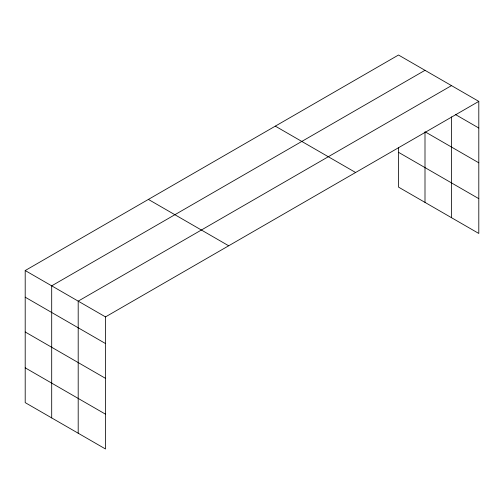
<?xml version="1.0" encoding="UTF-8"?>
<svg xmlns="http://www.w3.org/2000/svg" width="504" height="504" viewBox="0 0 504 504"><rect width="100%" height="100%" fill="white"/><g stroke="black" fill="none" stroke-linecap="round" stroke-linejoin="round"><path stroke-width="0.76" d="M478.8 101.38L398.5 55.018L25.2 270.541L25.2 402.62L105.5 448.982L105.5 316.903L478.8 101.38L478.8 233.459L398.5 187.097L398.5 147.628M451.496 116.897L451.496 217.697M424.998 70.314L51.698 285.837L51.698 417.923M451.496 85.617L78.196 301.14L78.196 433.219M455.496 114.566L478.8 128.022M424.998 131.752L478.8 162.817M398.5 152.303L478.8 198.664M275.31 126.139L355.61 172.5M148.39 199.42L228.69 245.782M25.2 270.541L105.5 316.903M25.2 297.184L105.5 343.545M25.2 331.979L105.5 378.34M25.2 367.826L105.5 414.187M424.998 132.533L424.998 202.4"/></g></svg>
